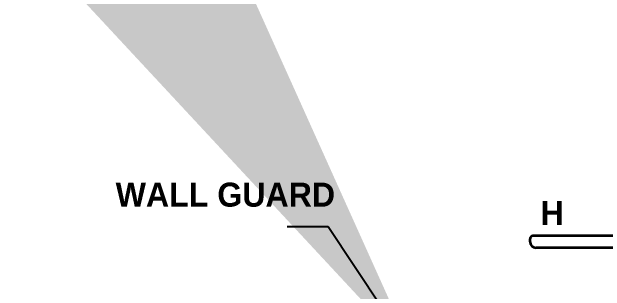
# Model space of a CAD drawing. Header units: inches. Extents: x 2025 to 34930, y -6955 to 4650.
# Drawn here: x 9546.8 to 9650.2, y -2462 to -2413.2 of the extents above; entities that cross this region are included whole.
import ezdxf

# ---------------------------------------------------------------- set-up
doc = ezdxf.new("R2010")
doc.units = ezdxf.units.IN
doc.header["$MEASUREMENT"] = 0
doc.layers.add('PDF-TEXT', color=7, linetype='Continuous', lineweight=35)
doc.styles.add('BOO', font='GOTHIC.TTF', dxfattribs={"height": 6})
doc.styles.add('Century Gothic_B', font='GOTHICB.TTF', dxfattribs={"height": 6.659722})
doc.styles.add('SWISS', font='swissl.ttf')
doc.dimstyles.new('STANDARD$7', dxfattribs={"dimscale": 48, "dimtxt": 0.125, "dimasz": 0.125, "dimexe": 0.0625, "dimexo": 0.0625, "dimgap": 0.0625, "dimtad": 1, "dimdec": 0, "dimzin": 3, "dimdsep": 46, "dimlunit": 4, "dimtxsty": 'SWISS', "dimcen": 0.0625, "dimadec": 0, "dimazin": 0, "dimtfac": 1, "dimtdec": 0, "dimtmove": 0, "dimatfit": 3, "dimfxl": 1, "dimfrac": 2, "dimtolj": 1, "dimtzin": 0, "dimarcsym": 0})

msp = doc.modelspace()

# ---------------------------------------------------------------- linework, layer by layer
at = {"layer": 'PDF-TEXT'}
for p, q in [((9656.48, -2452.33), (9637.66, -2452.33)), ((9637.14, -2453.36), (9637.14, -2452.85)), ((9656.48, -2454.4), (9638.18, -2454.4))]:
    msp.add_line(p, q, dxfattribs=at)
for centre, radius, start, end in [((9637.66, -2452.85), 0.518, 90, 180), ((9638.18, -2453.36), 1.04, 180, 269.9997)]:
    msp.add_arc(centre, radius, start, end, dxfattribs=at)

# ---------------------------------------------------------------- texts
at = {"layer": 'PDF-TEXT', "style": 'Century Gothic_B'}
msp.add_text('H', height=4.19, dxfattribs=at).set_placement((9638.97, -2450.45))
at = {"layer": 'PDF-TEXT', "insert": (9584.02, -2443.04), "char_height": 4.1875, "width": 37.4711, "attachment_point": 2, "style": 'BOO'}
msp.add_mtext('{\\fCentury Gothic|b1|i0|c0|p34;WALL GUARD}', dxfattribs=at)

# ---------------------------------------------------------------- leaders
at = {"layer": 'PDF-TEXT'}
for points, override in [([(9617.15, -2473.61), (9601.97, -2450.73), (9594.77, -2450.73)], {"dimscale": 4608.000444, "dimtxt": 0.938}), ([(9648.94, -2288.56), (9692.53, -2312.05), (9715.02, -2312.05)], {"dimscale": 4608.000444, "dimtxt": 0.938, "dimasz": 0.125})]:
    msp.add_leader(points, dimstyle='STANDARD$7', override=override, dxfattribs=at)

doc.saveas('drawing.dxf')
